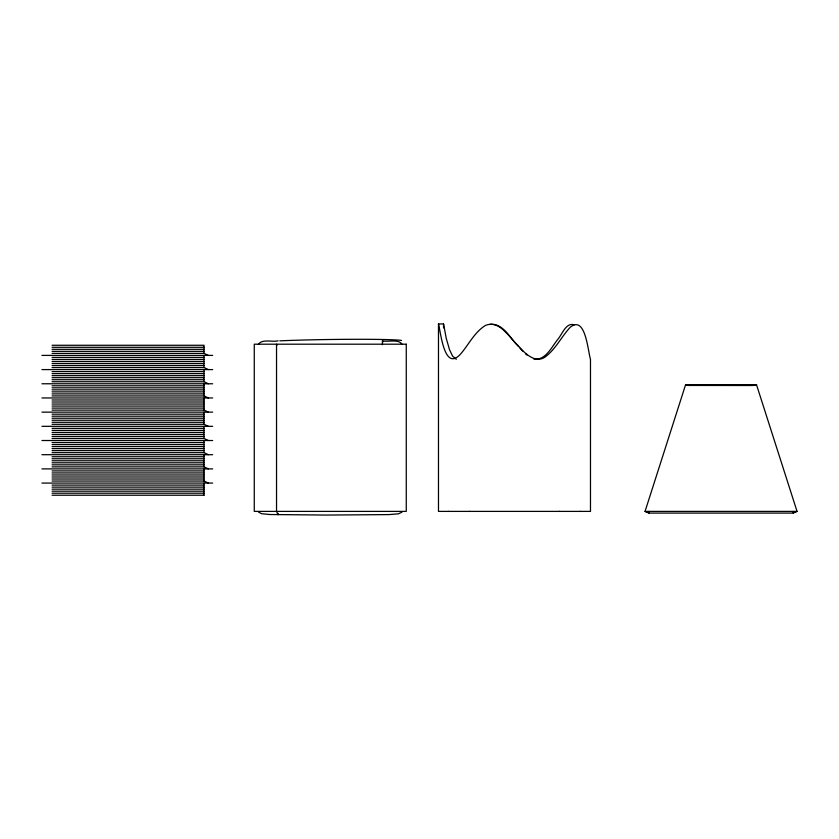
<?xml version="1.0" encoding="UTF-8"?>
<svg xmlns="http://www.w3.org/2000/svg" width="839" height="839" viewBox="0 0 839 839"><rect width="100%" height="100%" fill="white"/><g stroke="black" fill="none" stroke-linecap="round" stroke-linejoin="round"><path stroke-width="1.26" d="M203.919 347.294L204.076 345.269L52.081 345.269M203.919 351.342L204.076 347.294L52.081 347.294M203.919 353.376L204.076 351.342L52.081 351.342M203.919 357.424L204.076 355.4M203.919 359.449L204.076 357.424L52.081 357.424M203.919 361.483L204.076 359.449L52.081 359.449M203.919 365.531L204.076 361.483L52.081 361.483M203.919 367.555L204.076 365.531L52.081 365.531M203.919 371.614L204.076 369.59M203.919 373.638L204.076 371.614L52.081 371.614M203.919 375.662L204.076 373.638L52.081 373.638M203.919 379.721L204.076 375.662L52.081 375.662M203.919 381.745L204.076 379.721L52.081 379.721M203.919 385.793L204.076 383.769M203.919 387.828L204.076 385.793L52.081 385.793M203.919 389.852L204.076 387.828L52.081 387.828M203.919 393.9L204.076 389.852L52.081 389.852M203.919 395.935L204.076 393.9L52.081 393.9M203.919 399.983L204.076 397.959M203.919 402.007L204.076 399.983L52.081 399.983M203.919 406.066L204.076 402.007L52.081 402.007M203.919 408.09L204.076 406.066L52.081 406.066M203.919 410.114L204.076 408.09L52.081 408.09M203.919 414.172L204.076 412.138M203.919 416.196L204.076 414.172L52.081 414.172M203.919 420.245L204.076 416.196L52.081 416.196M203.919 422.279L204.076 420.245L52.081 420.245M203.919 424.303L204.076 422.279L52.081 422.279M203.919 428.351L204.076 426.327M203.919 430.386L204.076 428.351L52.081 428.351M203.919 434.434L204.076 430.386L52.081 430.386M203.919 436.458L204.076 434.434L52.081 434.434M203.919 438.482L204.076 436.458L52.081 436.458M203.919 442.541L204.076 440.517M203.919 444.565L204.076 442.541L52.081 442.541M203.919 448.624L204.076 444.565L52.081 444.565M203.919 450.648L204.076 448.624L52.081 448.624M203.919 452.672L204.076 450.648L52.081 450.648M203.919 456.731L204.076 454.696M203.919 458.755L204.076 456.731L52.081 456.731M203.919 462.803L204.076 458.755L52.081 458.755M203.919 464.837L204.076 462.803L52.081 462.803M203.919 466.862L204.076 464.837L52.081 464.837M203.919 470.91L204.076 468.886M203.919 472.934L204.076 470.91L52.081 470.91M203.919 476.992L204.076 472.934L52.081 472.934M203.919 479.017L204.076 476.992L52.081 476.992M203.919 481.041L204.076 479.017L52.081 479.017M203.919 485.099L204.076 483.075M203.919 487.123L204.076 485.099L52.081 485.099M203.919 491.182L204.076 487.123L52.081 487.123M203.919 493.206L204.076 491.182L52.081 491.182M203.919 495.23L204.076 493.206L52.081 493.206M402.196 344.43C398.598 338.589 388.216 342.322 382.427 340.823L382.427 344.735M793.191 512.629L793.337 511.391L793.337 513.08L648.778 513.08L645.055 511.391L685.589 384.734L756.516 384.734L797.05 511.391L793.337 513.08M648.966 512.314L645.055 511.391L797.05 511.391L794.03 511.926M648.966 512.493L648.778 513.08L648.778 511.391M689.595 385.51L689.616 384.734M401.986 512.157L398.399 513.825L388.824 514.601L326.423 515.062L269.77 514.517L261.59 513.72L258.485 512.052M754.89 385.479L756.516 384.734L754.104 385.5M489.934 324.336C503.41 322.963 510.269 338.694 518.659 346.601M278.108 340.823C272.339 342.333 261.915 338.578 258.339 344.43M438.482 323.938C440.989 333.702 444.534 372.18 460.747 353.859C468.854 344.347 474.507 332.234 485.403 325.459C499.425 319.617 508.864 337.058 517.464 344.976C524.239 352.705 535.649 365.007 546.283 356.124C556.205 348.206 561.711 336.366 570.279 327.21C585.465 314.908 587.856 350.712 590.478 359.396L590.478 511.391L438.482 511.391L438.482 323.938L443.548 323.938L446.243 338.358L449.526 349.706L452.609 356.124L456.29 359.302M52.081 349.318L204.076 349.318M52.081 353.376L204.076 353.376L208.366 355.4M41.95 355.4L212.655 355.4M52.081 363.507L204.076 363.507M52.081 367.555L204.076 367.555L208.366 369.59M41.95 369.59L212.655 369.59M52.081 377.686L204.076 377.686M52.081 381.745L204.076 381.745L208.366 383.769M41.95 383.769L212.655 383.769M752.51 385.51L689.616 385.447L685.589 384.734L688.001 385.5M52.081 391.876L204.076 391.876M52.081 395.935L204.076 395.935L208.366 397.959M41.95 397.959L212.655 397.959M52.081 404.041L204.076 404.041M52.081 410.114L204.076 410.114L208.366 412.138M41.95 412.138L212.655 412.138M52.081 418.221L204.076 418.221M52.081 424.303L204.076 424.303L208.366 426.327M41.95 426.327L212.655 426.327M52.081 432.41L204.076 432.41M52.081 438.482L204.076 438.482L208.366 440.517M41.95 440.517L212.655 440.517M52.081 446.589L204.076 446.589M52.081 452.672L204.076 452.672L208.366 454.696M41.95 454.696L212.655 454.696M52.081 460.779L204.076 460.779M52.081 466.862L204.076 466.862L208.366 468.886M41.95 468.886L212.655 468.886M52.081 474.968L204.076 474.968M52.081 481.041L204.076 481.041L208.366 483.075M41.95 483.075L212.655 483.075M52.081 489.147L204.076 489.147M52.081 495.23L204.076 495.23M533.74 358.998C545.256 360.801 551.359 347.64 557.274 340.005C561.983 335.076 565.717 322.082 574.201 324.808M525.592 353.859L526.965 355.054M522.823 351.174L520.054 348.175M382.427 340.823L382.92 341.872M277.027 345.259L276.534 344.2L276.534 511.391L278.108 514.768L278.108 513.468M752.593 385.5L752.489 384.734L752.489 385.447M689.396 385.5L689.301 384.734L689.301 385.479M752.803 384.734L752.803 385.479M443.548 323.938L443.548 327.871M279.817 340.854A72.196 2.318 -0.8 0 1 352.768 339.302A72.196 2.318 -0.8 0 1 401.503 340.456M559.686 511.391A71 0.902 -0.9 0 1 559.403 511.391M448.624 511.402A71 1.321 0.4 0 1 448.456 511.391M469.263 511.391A71 0.902 -0.9 0 1 469.557 511.391M580.326 511.381A71 1.321 0.4 0 1 580.504 511.391M406.265 344.2L254.269 344.2L254.269 511.391L406.265 511.391L406.265 344.2"/></g></svg>
